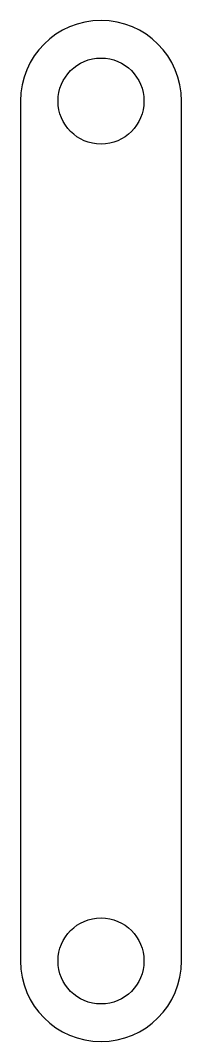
# Model space of a CAD drawing. Header units: millimetres. Extents: x -40.9 to -37.2, y -163.8 to -140.1.
import ezdxf

# ---------------------------------------------------------------- set-up
doc = ezdxf.new("R2010")
doc.units = ezdxf.units.MM
doc.layers.get('0').update_dxf_attribs({"linetype": 'CONTINUOUS'})

msp = doc.modelspace()

# ---------------------------------------------------------------- linework, layer by layer
msp.add_lwpolyline([(-40.939, -161.945, 1), (-37.189, -161.945), (-37.189, -141.945, 1), (-40.939, -141.945)], format="xyb", close=True)
for centre in [(-39.064, -141.945), (-39.064, -161.945)]:
    msp.add_circle(centre, 1)

doc.saveas('drawing.dxf')
